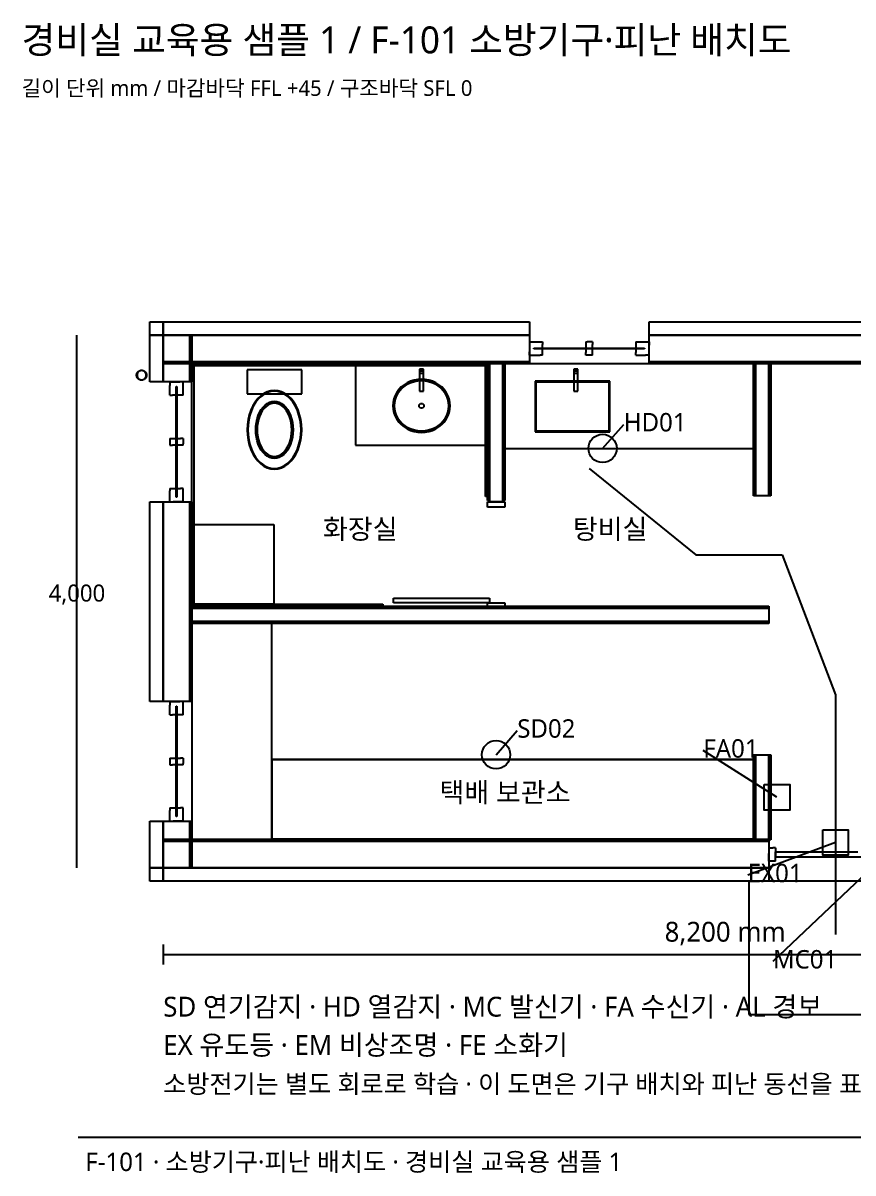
# Model space of a CAD drawing. Header units: millimetres. Extents: x 10 to 9941, y -2504 to 5614.
# Drawn here: x 10 to 5870, y -2504 to 5614 of the extents above; entities that cross this region are included whole.
import ezdxf

# ---------------------------------------------------------------- set-up
doc = ezdxf.new("R2010")
doc.units = ezdxf.units.MM
for name, color, linetype in [('CIRCUIT', 3, 'Continuous'), ('LIGHT', 2, 'Continuous'), ('POWER', 4, 'Continuous'), ('TEXT', 7, 'Continuous')]:
    doc.layers.add(name, color=color, linetype=linetype)
doc.styles.add('KOREAN', font='malgun.ttf')

msp = doc.modelspace()

# ---------------------------------------------------------------- linework, layer by layer
at = {"layer": 'CIRCUIT'}
for p, q in [((906, 3504), (951.6, 3504)), ((906, 3455.6), (906, 3504)), ((951.6, 3504), (1000, 3504)), ((1000, 3504), (2253.3, 3504)), ((1000, 3455.6), (1000, 3504)), ((1000, 3504), (1000, 3458.4)), ((2253.3, 3504), (3585, 3504)), ((3585, 3504), (3585, 3458.4)), ((4431, 3504), (5593.2, 3504)), ((4431, 3455.6), (4431, 3504)), ((5593.2, 3504), (6828, 3504)), ((389, -350), (389, 3410)), ((906, 3410), (906, 3455.6)), ((906, 3410), (951.6, 3410)), ((906, 3240.5), (906, 3410)), ((954.4, 3410), (906, 3410)), ((951.6, 3410), (1000, 3410)), ((1000, 3410), (954.4, 3410)), ((1000, 3458.4), (1000, 3410)), ((1000, 3410), (1000, 3455.6)), ((1000, 3410), (2271.3, 3410)), ((1000, 3314.5), (1000, 3410)), ((1000, 3410), (1092.5, 3410)), ((1000, 3242.8), (1000, 3410)), ((2331.7, 3410), (1000, 3410)), ((1000, 3410), (1000, 3250.5)), ((1092.5, 3410), (1188, 3410)), ((1188, 3410), (1188, 3248.2)), ((1188, 3410), (1194.8, 3410)), ((1188, 3240.3), (1188, 3410)), ((1194.8, 3410), (1202.1, 3410)), ((1202.1, 3410), (1202.1, 3250.7)), ((2271.3, 3410), (3585, 3410)), ((3585, 3410), (2331.7, 3410)), ((3585, 3458.4), (3585, 3410)), ((3585, 3410), (3585, 3317.5)), ((4431, 3410), (4431, 3455.6)), ((4431, 3410), (5609.9, 3410)), ((4431, 3314.5), (4431, 3410)), ((5665.8, 3410), (4431, 3410)), ((5609.9, 3410), (6828, 3410)), ((6828, 3410), (5665.8, 3410)), ((3585, 3363), (3661.9, 3363)), ((3585, 3363), (3585, 3292.5)), ((3661.9, 3363), (3679, 3363)), ((3679, 3363), (3679, 3344.2)), ((3679, 3269), (3679, 3344.2)), ((3984.5, 3363), (3993.9, 3363)), ((3984.5, 3363), (3984.5, 3287.8)), ((4031.5, 3363), (3993.9, 3363)), ((4031.5, 3363), (4031.5, 3344.2)), ((4031.5, 3269), (4031.5, 3344.2)), ((4337, 3363), (4405.4, 3363)), ((4337, 3363), (4337, 3287.8)), ((4405.4, 3363), (4431, 3363)), ((4431, 3363), (4431, 3339.5)), ((4431, 3269), (4431, 3339.5)), ((1000, 3222), (1000, 3314.5)), ((1000, 3250.5), (1000, 3081)), ((1188, 3248.2), (1188, 3081)), ((1202.1, 3250.7), (1202.1, 3081)), ((3585, 3317.5), (3585, 3222)), ((3585, 3269), (3585, 3292.5)), ((3585, 3269), (3661.9, 3269)), ((3617.9, 3318.8), (3800.9, 3318.8)), ((3617.9, 3314.5), (3617.9, 3318.8)), ((3617.9, 3313.2), (3617.9, 3314.5)), ((4215.1, 3313.2), (3617.9, 3313.2)), ((3679, 3269), (3661.9, 3269)), ((3800.9, 3318.8), (4398.1, 3318.8)), ((3984.5, 3269), (3984.5, 3287.8)), ((3993.9, 3269), (3984.5, 3269)), ((4031.5, 3269), (3993.9, 3269)), ((4398.1, 3313.2), (4215.1, 3313.2)), ((4337, 3269), (4337, 3287.8)), ((4337, 3269), (4405.4, 3269)), ((4398.1, 3318.8), (4398.1, 3317.5)), ((4398.1, 3317.5), (4398.1, 3313.2)), ((4431, 3269), (4405.4, 3269)), ((4431, 3222), (4431, 3314.5)), ((906, 3081), (906, 3240.5)), ((1000, 3081), (1000, 3242.8)), ((2313.7, 3222), (1000, 3222)), ((1000, 3222), (2251.6, 3222)), ((1000, 3214.7), (1000, 3222)), ((1000, 3207.9), (1000, 3214.7)), ((2333.4, 3207.9), (1000, 3207.9)), ((1188, 3081), (1188, 3240.3)), ((1202.1, 3193.8), (1210.6, 3193.8)), ((1202.1, 2531.3), (1202.1, 3193.8)), ((1210.6, 3193.8), (1216.2, 3193.8)), ((1216.2, 3207.9), (2464.2, 3207.9)), ((1216.2, 3202.3), (1216.2, 3207.9)), ((1216.2, 3193.8), (1216.2, 3202.3)), ((1216.2, 3193.8), (1216.2, 2173.7)), ((2026.8, 3193.8), (1216.2, 3193.8)), ((3274.8, 3193.8), (2026.8, 3193.8)), ((2251.6, 3222), (3585, 3222)), ((3585, 3222), (2313.7, 3222)), ((3585, 3207.9), (2333.4, 3207.9)), ((3274.8, 3193.8), (2358.3, 3193.8)), ((2358.3, 3193.8), (2358.3, 2634.5)), ((2464.2, 3207.9), (3274.8, 3207.9)), ((2837.7, 3170.3), (2809.5, 3170.3)), ((2809.5, 3170.3), (2809.5, 3142.1)), ((2837.7, 3142.1), (2837.7, 3170.3)), ((3274.8, 3207.9), (3274.8, 3199.4)), ((3274.8, 3199.4), (3274.8, 3193.8)), ((3274.8, 3193.8), (3291.9, 3193.8)), ((3274.8, 2831.1), (3274.8, 3193.8)), ((3274.8, 2634.5), (3274.8, 3193.8)), ((3288.9, 2714.8), (3288.9, 3212.6)), ((3288.9, 3212.6), (3295.7, 3212.6)), ((3291.9, 3193.8), (3303, 3193.8)), ((3295.7, 3212.6), (3303, 3212.6)), ((3303, 3212.6), (3349.4, 3212.6)), ((3303, 2717.4), (3303, 3212.6)), ((3303, 3212.6), (3303, 2742.2)), ((3303, 3193.8), (3303, 2635.3)), ((3349.4, 3212.6), (3397, 3212.6)), ((3397, 3212.6), (3397, 2730.2)), ((3397, 3212.6), (3403.8, 3212.6)), ((3397, 2714.8), (3397, 3212.6)), ((3403.8, 3212.6), (3411.1, 3212.6)), ((3411.1, 3212.6), (3411.1, 2742.2)), ((5168.9, 3207.9), (3411.1, 3207.9)), ((3411.1, 3207.9), (3411.1, 2611)), ((5168.9, 3207.9), (3411.1, 3207.9)), ((3411.1, 3207.9), (3411.1, 2611)), ((3585, 3222), (3585, 3215.2)), ((3585, 3215.2), (3585, 3207.9)), ((3928.1, 3170.3), (3899.9, 3170.3)), ((3899.9, 3170.3), (3899.9, 3142.1)), ((3928.1, 3142.1), (3928.1, 3170.3)), ((5649.1, 3222), (4431, 3222)), ((4431, 3222), (5591.6, 3222)), ((4431, 3214.7), (4431, 3222)), ((4431, 3207.9), (4431, 3214.7)), ((5667.4, 3207.9), (4431, 3207.9)), ((5168.9, 2731.7), (5168.9, 3212.6)), ((5168.9, 3212.6), (5175.7, 3212.6)), ((5168.9, 2611), (5168.9, 3207.9)), ((5168.9, 2611), (5168.9, 3207.9)), ((5175.7, 3212.6), (5183, 3212.6)), ((5183, 2738.8), (5183, 3212.6)), ((5183, 3212.6), (5229.4, 3212.6)), ((5183, 3212.6), (5183, 2758.2)), ((5229.4, 3212.6), (5277, 3212.6)), ((5277, 3212.6), (5277, 2751.1)), ((5277, 3212.6), (5283.9, 3212.6)), ((5277, 2731.7), (5277, 3212.6)), ((5283.9, 3212.6), (5291.1, 3212.6)), ((5291.1, 3212.6), (5291.1, 2758.2)), ((5591.6, 3222), (6828, 3222)), ((6828, 3222), (5649.1, 3222)), ((6828, 3207.9), (5667.4, 3207.9)), ((812, 3128), (812.1, 3130.2)), ((812.2, 3125.6), (812, 3128)), ((812.1, 3130.2), (812.3, 3132.6)), ((812.3, 3123.4), (812.2, 3125.6)), ((812.3, 3132.6), (812.7, 3134.8)), ((812.8, 3121.1), (812.3, 3123.4)), ((812.7, 3134.8), (813.2, 3137.1)), ((813.2, 3118.9), (812.8, 3121.1)), ((813.2, 3137.1), (813.9, 3139.2)), ((814, 3116.6), (813.2, 3118.9)), ((813.9, 3139.2), (814.7, 3141.5)), ((814.7, 3114.5), (814, 3116.6)), ((814.7, 3141.5), (815.7, 3143.5)), ((815.7, 3112.4), (814.7, 3114.5)), ((815, 3130.2), (814.8, 3128)), ((814.8, 3128), (815, 3125.9)), ((815.1, 3132.2), (815, 3130.2)), ((815, 3125.9), (815.1, 3123.8)), ((815.5, 3134.4), (815.1, 3132.2)), ((815.1, 3123.8), (815.5, 3121.7)), ((815.9, 3136.4), (815.5, 3134.4)), ((815.5, 3121.7), (815.9, 3119.6)), ((815.7, 3143.5), (816.7, 3145.6)), ((816.7, 3110.4), (815.7, 3112.4)), ((816.6, 3138.5), (815.9, 3136.4)), ((815.9, 3119.6), (816.6, 3117.7)), ((817.3, 3140.4), (816.6, 3138.5)), ((816.6, 3117.7), (817.3, 3115.6)), ((816.7, 3145.6), (818, 3147.5)), ((818, 3108.4), (816.7, 3110.4)), ((818.3, 3142.4), (817.3, 3140.4)), ((817.3, 3115.6), (818.2, 3113.7)), ((818, 3147.5), (819.3, 3149.5)), ((819.3, 3106.5), (818, 3108.4)), ((818.2, 3113.7), (819.2, 3111.8)), ((819.2, 3144.2), (818.3, 3142.4)), ((820.4, 3146), (819.2, 3144.2)), ((819.2, 3111.8), (820.3, 3110.1)), ((819.3, 3149.5), (820.8, 3151.1)), ((820.9, 3104.8), (819.3, 3106.5)), ((820.3, 3110.1), (821.5, 3108.3)), ((821.5, 3147.7), (820.4, 3146)), ((820.8, 3151.1), (822.3, 3152.9)), ((822.3, 3103.1), (820.9, 3104.8)), ((823, 3149.4), (821.5, 3147.7)), ((821.5, 3108.3), (822.9, 3106.7)), ((822.3, 3152.9), (824, 3154.4)), ((824.1, 3101.5), (822.3, 3103.1)), ((822.9, 3106.7), (824.3, 3105.1)), ((824.3, 3150.9), (823, 3149.4)), ((824, 3154.4), (825.8, 3156)), ((825.8, 3100), (824.1, 3101.5)), ((826, 3152.4), (824.3, 3150.9)), ((824.3, 3105.1), (825.9, 3103.7)), ((825.8, 3156), (827.6, 3157.2)), ((827.8, 3098.7), (825.8, 3100)), ((825.9, 3103.7), (827.5, 3102.3)), ((827.5, 3153.7), (826, 3152.4)), ((829.3, 3154.9), (827.5, 3153.7)), ((827.5, 3102.3), (829.2, 3101.1)), ((827.6, 3157.2), (829.6, 3158.5)), ((829.6, 3097.5), (827.8, 3098.7)), ((829.2, 3101.1), (831, 3099.9)), ((831, 3156.1), (829.3, 3154.9)), ((829.6, 3158.5), (831.6, 3159.5)), ((831.8, 3096.4), (829.6, 3097.5)), ((833, 3157.1), (831, 3156.1)), ((831, 3099.9), (832.9, 3099)), ((831.6, 3159.5), (833.8, 3160.6)), ((833.8, 3095.4), (831.8, 3096.4)), ((832.9, 3099), (834.8, 3098)), ((834.8, 3158), (833, 3157.1)), ((833.8, 3160.6), (835.9, 3161.3)), ((836, 3094.7), (833.8, 3095.4)), ((836.9, 3158.7), (834.8, 3158)), ((834.8, 3098), (836.8, 3097.4)), ((835.9, 3161.3), (838.1, 3162)), ((838.1, 3094), (836, 3094.7)), ((836.8, 3097.4), (838.9, 3096.7)), ((838.9, 3159.3), (836.9, 3158.7)), ((838.1, 3162), (840.3, 3162.5)), ((840.5, 3093.5), (838.1, 3094)), ((841, 3159.8), (838.9, 3159.3)), ((838.9, 3096.7), (840.9, 3096.3)), ((840.3, 3162.5), (842.6, 3162.9)), ((842.6, 3093.1), (840.5, 3093.5)), ((840.9, 3096.3), (843, 3095.8)), ((843, 3160.2), (841, 3159.8)), ((842.6, 3162.9), (844.9, 3163.1)), ((845, 3092.9), (842.6, 3093.1)), ((845.2, 3160.3), (843, 3160.2)), ((843, 3095.8), (845.1, 3095.7)), ((844.9, 3163.1), (847.3, 3163.2)), ((847.3, 3092.7), (845, 3092.9)), ((845.1, 3095.7), (847.3, 3095.6)), ((847.3, 3160.4), (845.2, 3160.3)), ((847.3, 3163.2), (849.5, 3163.1)), ((849.4, 3160.3), (847.3, 3160.4)), ((847.3, 3095.6), (849.3, 3095.7)), ((849.6, 3092.9), (847.3, 3092.7)), ((849.3, 3095.7), (851.5, 3095.8)), ((851.5, 3160.2), (849.4, 3160.3)), ((849.5, 3163.1), (851.9, 3162.9)), ((851.9, 3093.1), (849.6, 3092.9)), ((853.6, 3159.7), (851.5, 3160.2)), ((851.5, 3095.8), (853.5, 3096.2)), ((851.9, 3162.9), (854, 3162.5)), ((854.2, 3093.5), (851.9, 3093.1)), ((853.5, 3096.2), (855.6, 3096.7)), ((855.6, 3159.3), (853.6, 3159.7)), ((854, 3162.5), (856.4, 3162)), ((856.4, 3094), (854.2, 3093.5)), ((857.7, 3158.6), (855.6, 3159.3)), ((855.6, 3096.7), (857.6, 3097.3)), ((856.4, 3162), (858.5, 3161.3)), ((858.6, 3094.7), (856.4, 3094)), ((857.6, 3097.3), (859.7, 3098)), ((859.7, 3158), (857.7, 3158.6)), ((858.5, 3161.3), (860.7, 3160.6)), ((860.7, 3095.4), (858.6, 3094.7)), ((861.6, 3157), (859.7, 3158)), ((859.7, 3098), (861.5, 3098.9)), ((860.7, 3160.6), (862.7, 3159.6)), ((862.9, 3096.5), (860.7, 3095.4)), ((861.5, 3098.9), (863.5, 3099.9)), ((863.5, 3156.1), (861.6, 3157)), ((862.7, 3159.6), (864.9, 3158.5)), ((864.9, 3097.5), (862.9, 3096.5)), ((865.3, 3154.9), (863.5, 3156.1)), ((863.5, 3099.9), (865.2, 3101.1)), ((864.9, 3158.5), (866.7, 3157.3)), ((866.9, 3098.8), (864.9, 3097.5)), ((865.2, 3101.1), (867, 3102.3)), ((867, 3153.7), (865.3, 3154.9)), ((866.7, 3157.3), (868.7, 3156)), ((868.7, 3100), (866.9, 3098.8)), ((868.6, 3152.3), (867, 3153.7)), ((867, 3102.3), (868.5, 3103.6)), ((868.5, 3103.6), (870.2, 3105.1)), ((870.2, 3150.9), (868.6, 3152.3)), ((868.7, 3156), (870.4, 3154.5)), ((870.5, 3101.6), (868.7, 3100)), ((871.6, 3149.3), (870.2, 3150.9)), ((870.2, 3105.1), (871.5, 3106.6)), ((870.4, 3154.5), (872.2, 3152.9)), ((872.2, 3103.1), (870.5, 3101.6)), ((871.5, 3106.6), (873, 3108.3)), ((873, 3147.7), (871.6, 3149.3)), ((872.2, 3152.9), (873.6, 3151.2)), ((873.7, 3104.9), (872.2, 3103.1)), ((874.2, 3145.9), (873, 3147.7)), ((873, 3108.3), (874.1, 3110)), ((873.6, 3151.2), (875.2, 3149.5)), ((875.2, 3106.5), (873.7, 3104.9)), ((874.1, 3110), (875.3, 3111.8)), ((875.3, 3144.2), (874.2, 3145.9)), ((875.2, 3149.5), (876.5, 3147.6)), ((876.5, 3108.5), (875.2, 3106.5)), ((876.3, 3142.3), (875.3, 3144.2)), ((875.3, 3111.8), (876.2, 3113.6)), ((876.2, 3113.6), (877.2, 3115.6)), ((877.2, 3140.4), (876.3, 3142.3)), ((876.5, 3147.6), (877.8, 3145.6)), ((877.8, 3110.4), (876.5, 3108.5)), ((877.9, 3138.3), (877.2, 3140.4)), ((877.2, 3115.6), (877.9, 3117.5)), ((877.8, 3145.6), (878.8, 3143.6)), ((878.8, 3112.5), (877.8, 3110.4)), ((878.6, 3136.4), (877.9, 3138.3)), ((877.9, 3117.5), (878.6, 3119.6)), ((879, 3134.3), (878.6, 3136.4)), ((878.6, 3119.6), (879, 3121.6)), ((878.8, 3143.6), (879.8, 3141.5)), ((879.8, 3114.5), (878.8, 3112.5)), ((879.4, 3132.2), (879, 3134.3)), ((879, 3121.6), (879.4, 3123.8)), ((879.5, 3130.1), (879.4, 3132.2)), ((879.4, 3123.8), (879.5, 3125.8)), ((879.7, 3128), (879.5, 3130.1)), ((879.5, 3125.8), (879.7, 3128)), ((879.8, 3141.5), (880.5, 3139.4)), ((880.6, 3116.8), (879.8, 3114.5)), ((880.5, 3139.4), (881.3, 3137.1)), ((881.3, 3118.9), (880.6, 3116.8)), ((881.3, 3137.1), (881.7, 3134.9)), ((881.8, 3121.2), (881.3, 3118.9)), ((881.7, 3134.9), (882.2, 3132.6)), ((882.2, 3123.4), (881.8, 3121.2)), ((882.2, 3132.6), (882.3, 3130.4)), ((882.4, 3125.8), (882.2, 3123.4)), ((882.3, 3130.4), (882.5, 3128)), ((882.5, 3128), (882.4, 3125.8)), ((1977.6, 3165.6), (1592.2, 3165.6)), ((1592.2, 3165.6), (1592.2, 2996.4)), ((1977.6, 2996.4), (1977.6, 3165.6)), ((2746.3, 3085.5), (2722.5, 3074.6)), ((2771.3, 3093.4), (2746.3, 3085.5)), ((2797.2, 3098.2), (2771.3, 3093.4)), ((2773.7, 3084.3), (2798.4, 3088.9)), ((2773.7, 3084.3), (2798.4, 3088.9)), ((2798.4, 3088.9), (2773.7, 3084.3)), ((2823.6, 3099.8), (2797.2, 3098.2)), ((2798.4, 3088.9), (2823.6, 3090.4)), ((2798.4, 3088.9), (2823.6, 3090.4)), ((2823.6, 3090.4), (2798.4, 3088.9)), ((2837.7, 3156.2), (2809.5, 3156.2)), ((2809.5, 3156.2), (2809.5, 3015.2)), ((2809.5, 3142.1), (2837.7, 3142.1)), ((2850, 3098.2), (2823.6, 3099.8)), ((2823.6, 3090.4), (2848.8, 3088.9)), ((2823.6, 3090.4), (2848.8, 3088.9)), ((2848.8, 3088.9), (2823.6, 3090.4)), ((2837.7, 3015.2), (2837.7, 3156.2)), ((2848.8, 3088.9), (2873.5, 3084.3)), ((2848.8, 3088.9), (2873.5, 3084.3)), ((2873.5, 3084.3), (2848.8, 3088.9)), ((2875.9, 3093.4), (2850, 3098.2)), ((2900.9, 3085.5), (2875.9, 3093.4)), ((2924.6, 3074.6), (2900.9, 3085.5)), ((4153.7, 3085.7), (3627.3, 3085.7)), ((3627.3, 3085.7), (3627.3, 2728.5)), ((3928.1, 3156.2), (3899.9, 3156.2)), ((3899.9, 3156.2), (3899.9, 3015.2)), ((3899.9, 3142.1), (3928.1, 3142.1)), ((3928.1, 3015.2), (3928.1, 3156.2)), ((4153.7, 2728.5), (4153.7, 3085.7)), ((954.4, 3081), (906, 3081)), ((1000, 3081), (954.4, 3081)), ((1095.5, 3081), (1000, 3081)), ((1047, 3081), (1047, 3055.4)), ((1047, 3081), (1117.5, 3081)), ((1047, 2987), (1047, 3055.4)), ((1091.2, 3048.1), (1092.5, 3048.1)), ((1091.2, 2450.9), (1091.2, 3048.1)), ((1092.5, 3048.1), (1096.8, 3048.1)), ((1188, 3081), (1095.5, 3081)), ((1096.8, 3048.1), (1096.8, 2865.1)), ((1141, 3081), (1117.5, 3081)), ((1141, 3055.4), (1141, 3081)), ((1141, 2987), (1141, 3055.4)), ((1195.3, 3081), (1188, 3081)), ((1202.1, 3081), (1195.3, 3081)), ((1735, 3010.5), (1711.2, 2998.8)), ((1736.2, 3005.9), (1713, 2994.4)), ((1759.7, 3017.5), (1735, 3010.5)), ((1760.4, 3012.9), (1736.2, 3005.9)), ((1784.9, 3019.9), (1759.7, 3017.5)), ((1784.9, 3015.2), (1760.4, 3012.9)), ((1810.1, 3017.5), (1784.9, 3019.9)), ((1809.4, 3012.9), (1784.9, 3015.2)), ((1833.6, 3005.9), (1809.4, 3012.9)), ((1834.8, 3010.5), (1810.1, 3017.5)), ((1856.8, 2994.4), (1833.6, 3005.9)), ((1858.6, 2998.8), (1834.8, 3010.5)), ((2648.6, 3005.8), (2636.9, 2983.7)), ((2663.3, 3026.2), (2648.6, 3005.8)), ((2656.7, 3001.1), (2670.7, 3020.5)), ((2656.7, 3001.1), (2670.7, 3020.5)), ((2670.7, 3020.5), (2656.7, 3001.1)), ((2680.7, 3044.7), (2663.3, 3026.2)), ((2670.7, 3020.5), (2687.3, 3038.1)), ((2670.7, 3020.5), (2687.3, 3038.1)), ((2687.3, 3038.1), (2670.7, 3020.5)), ((2700.6, 3061), (2680.7, 3044.7)), ((2687.3, 3038.1), (2706.3, 3053.5)), ((2687.3, 3038.1), (2706.3, 3053.5)), ((2706.3, 3053.5), (2687.3, 3038.1)), ((2722.5, 3074.6), (2700.6, 3061)), ((2706.3, 3053.5), (2727.3, 3066.5)), ((2706.3, 3053.5), (2727.3, 3066.5)), ((2727.3, 3066.5), (2706.3, 3053.5)), ((2727.3, 3066.5), (2749.9, 3076.8)), ((2727.3, 3066.5), (2749.9, 3076.8)), ((2749.9, 3076.8), (2727.3, 3066.5)), ((2749.9, 3076.8), (2773.7, 3084.3)), ((2749.9, 3076.8), (2773.7, 3084.3)), ((2773.7, 3084.3), (2749.9, 3076.8)), ((2809.5, 3015.2), (2837.7, 3015.2)), ((2873.5, 3084.3), (2897.3, 3076.8)), ((2873.5, 3084.3), (2897.3, 3076.8)), ((2897.3, 3076.8), (2873.5, 3084.3)), ((2897.3, 3076.8), (2920, 3066.5)), ((2897.3, 3076.8), (2920, 3066.5)), ((2920, 3066.5), (2897.3, 3076.8)), ((2920, 3066.5), (2940.9, 3053.5)), ((2920, 3066.5), (2940.9, 3053.5)), ((2940.9, 3053.5), (2920, 3066.5)), ((2946.6, 3061), (2924.6, 3074.6)), ((2940.9, 3053.5), (2959.9, 3038.1)), ((2940.9, 3053.5), (2959.9, 3038.1)), ((2959.9, 3038.1), (2940.9, 3053.5)), ((2966.5, 3044.7), (2946.6, 3061)), ((2959.9, 3038.1), (2976.5, 3020.5)), ((2959.9, 3038.1), (2976.5, 3020.5)), ((2976.5, 3020.5), (2959.9, 3038.1)), ((2983.9, 3026.2), (2966.5, 3044.7)), ((2976.5, 3020.5), (2990.5, 3001.1)), ((2976.5, 3020.5), (2990.5, 3001.1)), ((2990.5, 3001.1), (2976.5, 3020.5)), ((2998.6, 3005.8), (2983.9, 3026.2)), ((3010.3, 2983.7), (2998.6, 3005.8)), ((3632, 3081), (4149, 3081)), ((3632, 2733.2), (3632, 3081)), ((3632, 3081), (4149, 3081)), ((3632, 2733.2), (3632, 3081)), ((3632, 3081), (4149, 3081)), ((3632, 2733.2), (3632, 3081)), ((4149, 3081), (3632, 3081)), ((3632, 3081), (3632, 2733.2)), ((3899.9, 3015.2), (3928.1, 3015.2)), ((4149, 3081), (4149, 2733.2)), ((4149, 3081), (4149, 2733.2)), ((4149, 3081), (4149, 2733.2)), ((4149, 2733.2), (4149, 3081)), ((1047, 2987), (1065.8, 2987)), ((1141, 2987), (1065.8, 2987)), ((1592.2, 2996.4), (1977.6, 2996.4)), ((1648.6, 2938.7), (1632, 2911.4)), ((1652, 2935.4), (1635.7, 2908.5)), ((1667.6, 2962.6), (1648.6, 2938.7)), ((1670.5, 2958.9), (1652, 2935.4)), ((1688.6, 2982.7), (1667.6, 2962.6)), ((1690.9, 2978.7), (1670.5, 2958.9)), ((1711.2, 2998.8), (1688.6, 2982.7)), ((1713, 2994.4), (1690.9, 2978.7)), ((1719.1, 2917.6), (1734.5, 2929.3)), ((1719.1, 2917.6), (1734.5, 2929.3)), ((1734.5, 2929.3), (1750.8, 2937.8)), ((1734.5, 2929.3), (1750.8, 2937.8)), ((1753.3, 2924.2), (1738.1, 2916.3)), ((1750.8, 2937.8), (1767.7, 2943)), ((1750.8, 2937.8), (1767.7, 2943)), ((1768.9, 2929), (1753.3, 2924.2)), ((1767.7, 2943), (1784.9, 2944.7)), ((1767.7, 2943), (1784.9, 2944.7)), ((1784.9, 2930.6), (1768.9, 2929)), ((1784.9, 2944.7), (1802.1, 2943)), ((1784.9, 2944.7), (1802.1, 2943)), ((1800.9, 2929), (1784.9, 2930.6)), ((1816.5, 2924.2), (1800.9, 2929)), ((1802.1, 2943), (1819, 2937.8)), ((1802.1, 2943), (1819, 2937.8)), ((1831.7, 2916.3), (1816.5, 2924.2)), ((1819, 2937.8), (1835.3, 2929.3)), ((1819, 2937.8), (1835.3, 2929.3)), ((1835.3, 2929.3), (1850.7, 2917.6)), ((1835.3, 2929.3), (1850.7, 2917.6)), ((1878.9, 2978.7), (1856.8, 2994.4)), ((1881.3, 2982.7), (1858.6, 2998.8)), ((1899.3, 2958.9), (1878.9, 2978.7)), ((1902.2, 2962.6), (1881.3, 2982.7)), ((1917.8, 2935.4), (1899.3, 2958.9)), ((1921.2, 2938.7), (1902.2, 2962.6)), ((1934.1, 2908.5), (1917.8, 2935.4)), ((1937.8, 2911.4), (1921.2, 2938.7)), ((2623.2, 2936.3), (2621.5, 2911.8)), ((2628.4, 2960.5), (2623.2, 2936.3)), ((2636.9, 2983.7), (2628.4, 2960.5)), ((2630.9, 2911.8), (2632.5, 2935.1)), ((2630.9, 2911.8), (2632.5, 2935.1)), ((2632.5, 2935.1), (2630.9, 2911.8)), ((2632.5, 2935.1), (2637.5, 2958)), ((2632.5, 2935.1), (2637.5, 2958)), ((2637.5, 2958), (2632.5, 2935.1)), ((2637.5, 2958), (2645.6, 2980.1)), ((2637.5, 2958), (2645.6, 2980.1)), ((2645.6, 2980.1), (2637.5, 2958)), ((2645.6, 2980.1), (2656.7, 3001.1)), ((2645.6, 2980.1), (2656.7, 3001.1)), ((2656.7, 3001.1), (2645.6, 2980.1)), ((2810.2, 2922.1), (2811.6, 2923.8)), ((2811.6, 2923.8), (2813.3, 2925.2)), ((2813.3, 2925.2), (2815.1, 2926.5)), ((2815.1, 2926.5), (2817.1, 2927.4)), ((2817.1, 2927.4), (2819.2, 2928.1)), ((2819.2, 2928.1), (2821.4, 2928.6)), ((2821.4, 2928.6), (2823.6, 2928.7)), ((2823.6, 2928.7), (2825.8, 2928.6)), ((2825.8, 2928.6), (2828, 2928.1)), ((2828, 2928.1), (2830.1, 2927.4)), ((2830.1, 2927.4), (2832.1, 2926.5)), ((2832.1, 2926.5), (2833.9, 2925.2)), ((2833.9, 2925.2), (2835.6, 2923.8)), ((2835.6, 2923.8), (2837, 2922.1)), ((2990.5, 3001.1), (3001.6, 2980.1)), ((2990.5, 3001.1), (3001.6, 2980.1)), ((3001.6, 2980.1), (2990.5, 3001.1)), ((3001.6, 2980.1), (3009.7, 2958)), ((3001.6, 2980.1), (3009.7, 2958)), ((3009.7, 2958), (3001.6, 2980.1)), ((3009.7, 2958), (3014.7, 2935.1)), ((3009.7, 2958), (3014.7, 2935.1)), ((3014.7, 2935.1), (3009.7, 2958)), ((3018.8, 2960.5), (3010.3, 2983.7)), ((3014.7, 2935.1), (3016.3, 2911.8)), ((3014.7, 2935.1), (3016.3, 2911.8)), ((3016.3, 2911.8), (3014.7, 2935.1)), ((3024, 2936.3), (3018.8, 2960.5)), ((3025.7, 2911.8), (3024, 2936.3)), ((1096.8, 2865.1), (1096.8, 2267.9)), ((1606.9, 2848.7), (1598.8, 2814.4)), ((1611.2, 2846.9), (1603.3, 2813.2)), ((1618, 2881.2), (1606.9, 2848.7)), ((1622.1, 2878.9), (1611.2, 2846.9)), ((1632, 2911.4), (1618, 2881.2)), ((1635.7, 2908.5), (1622.1, 2878.9)), ((1663.3, 2819.9), (1670.9, 2843.7)), ((1663.3, 2819.9), (1670.9, 2843.7)), ((1670.9, 2843.7), (1680.5, 2865.6)), ((1670.9, 2843.7), (1680.5, 2865.6)), ((1688, 2857), (1679.1, 2836.6)), ((1680.5, 2865.6), (1691.8, 2885.5)), ((1680.5, 2865.6), (1691.8, 2885.5)), ((1698.5, 2875.5), (1688, 2857)), ((1691.8, 2885.5), (1704.8, 2902.9)), ((1691.8, 2885.5), (1704.8, 2902.9)), ((1710.5, 2891.8), (1698.5, 2875.5)), ((1704.8, 2902.9), (1719.1, 2917.6)), ((1704.8, 2902.9), (1719.1, 2917.6)), ((1723.8, 2905.4), (1710.5, 2891.8)), ((1738.1, 2916.3), (1723.8, 2905.4)), ((1846, 2905.4), (1831.7, 2916.3)), ((1859.3, 2891.8), (1846, 2905.4)), ((1850.7, 2917.6), (1865, 2902.9)), ((1850.7, 2917.6), (1865, 2902.9)), ((1871.3, 2875.5), (1859.3, 2891.8)), ((1865, 2902.9), (1878, 2885.5)), ((1865, 2902.9), (1878, 2885.5)), ((1881.8, 2857), (1871.3, 2875.5)), ((1878, 2885.5), (1889.3, 2865.6)), ((1878, 2885.5), (1889.3, 2865.6)), ((1890.7, 2836.6), (1881.8, 2857)), ((1889.3, 2865.6), (1898.9, 2843.7)), ((1889.3, 2865.6), (1898.9, 2843.7)), ((1898.9, 2843.7), (1906.5, 2819.9)), ((1898.9, 2843.7), (1906.5, 2819.9)), ((1947.7, 2878.9), (1934.1, 2908.5)), ((1951.8, 2881.2), (1937.8, 2911.4)), ((1958.6, 2846.9), (1947.7, 2878.9)), ((1962.9, 2848.7), (1951.8, 2881.2)), ((1966.5, 2813.2), (1958.6, 2846.9)), ((1971, 2814.4), (1962.9, 2848.7)), ((2621.5, 2911.8), (2623.2, 2887.3)), ((2623.2, 2887.3), (2628.4, 2863.1)), ((2628.4, 2863.1), (2636.9, 2839.9)), ((2632.5, 2888.5), (2630.9, 2911.8)), ((2632.5, 2888.5), (2630.9, 2911.8)), ((2630.9, 2911.8), (2632.5, 2888.5)), ((2637.5, 2865.6), (2632.5, 2888.5)), ((2637.5, 2865.6), (2632.5, 2888.5)), ((2632.5, 2888.5), (2637.5, 2865.6)), ((2645.6, 2843.5), (2637.5, 2865.6)), ((2645.6, 2843.5), (2637.5, 2865.6)), ((2637.5, 2865.6), (2645.6, 2843.5)), ((2656.7, 2822.5), (2645.6, 2843.5)), ((2656.7, 2822.5), (2645.6, 2843.5)), ((2645.6, 2843.5), (2656.7, 2822.5)), ((2806.7, 2911.8), (2806.8, 2914)), ((2806.8, 2909.6), (2806.7, 2911.8)), ((2806.8, 2914), (2807.3, 2916.2)), ((2807.3, 2907.4), (2806.8, 2909.6)), ((2807.3, 2916.2), (2808, 2918.3)), ((2808, 2905.3), (2807.3, 2907.4)), ((2808, 2918.3), (2808.9, 2920.3)), ((2808.9, 2903.3), (2808, 2905.3)), ((2808.9, 2920.3), (2810.2, 2922.1)), ((2810.2, 2901.5), (2808.9, 2903.3)), ((2811.6, 2899.8), (2810.2, 2901.5)), ((2813.3, 2898.4), (2811.6, 2899.8)), ((2815.1, 2897.1), (2813.3, 2898.4)), ((2817.1, 2896.2), (2815.1, 2897.1)), ((2819.2, 2895.5), (2817.1, 2896.2)), ((2821.4, 2895), (2819.2, 2895.5)), ((2823.6, 2894.9), (2821.4, 2895)), ((2825.8, 2895), (2823.6, 2894.9)), ((2828, 2895.5), (2825.8, 2895)), ((2830.1, 2896.2), (2828, 2895.5)), ((2832.1, 2897.1), (2830.1, 2896.2)), ((2833.9, 2898.4), (2832.1, 2897.1)), ((2835.6, 2899.8), (2833.9, 2898.4)), ((2837, 2901.5), (2835.6, 2899.8)), ((2837, 2922.1), (2838.3, 2920.3)), ((2838.3, 2903.3), (2837, 2901.5)), ((2838.3, 2920.3), (2839.2, 2918.3)), ((2839.2, 2905.3), (2838.3, 2903.3)), ((2839.2, 2918.3), (2839.9, 2916.2)), ((2839.9, 2907.4), (2839.2, 2905.3)), ((2839.9, 2916.2), (2840.4, 2914)), ((2840.4, 2909.6), (2839.9, 2907.4)), ((2840.4, 2914), (2840.5, 2911.8)), ((2840.5, 2911.8), (2840.4, 2909.6)), ((3001.6, 2843.5), (2990.5, 2822.5)), ((3001.6, 2843.5), (2990.5, 2822.5)), ((2990.5, 2822.5), (3001.6, 2843.5)), ((3009.7, 2865.6), (3001.6, 2843.5)), ((3009.7, 2865.6), (3001.6, 2843.5)), ((3001.6, 2843.5), (3009.7, 2865.6)), ((3014.7, 2888.5), (3009.7, 2865.6)), ((3014.7, 2888.5), (3009.7, 2865.6)), ((3009.7, 2865.6), (3014.7, 2888.5)), ((3010.3, 2839.9), (3018.8, 2863.1)), ((3016.3, 2911.8), (3014.7, 2888.5)), ((3016.3, 2911.8), (3014.7, 2888.5)), ((3014.7, 2888.5), (3016.3, 2911.8)), ((3018.8, 2863.1), (3024, 2887.3)), ((3024, 2887.3), (3025.7, 2911.8)), ((1593.8, 2778.8), (1592.2, 2742.6)), ((1598.8, 2814.4), (1593.8, 2778.8)), ((1598.5, 2778.2), (1596.9, 2742.6)), ((1603.3, 2813.2), (1598.5, 2778.2)), ((1653.3, 2742.6), (1654.4, 2769)), ((1653.3, 2742.6), (1654.4, 2769)), ((1654.4, 2769), (1657.8, 2794.9)), ((1654.4, 2769), (1657.8, 2794.9)), ((1657.8, 2794.9), (1663.3, 2819.9)), ((1657.8, 2794.9), (1663.3, 2819.9)), ((1663.7, 2767.1), (1662.7, 2742.6)), ((1666.9, 2791.3), (1663.7, 2767.1)), ((1672, 2814.5), (1666.9, 2791.3)), ((1679.1, 2836.6), (1672, 2814.5)), ((1897.8, 2814.5), (1890.7, 2836.6)), ((1902.9, 2791.3), (1897.8, 2814.5)), ((1906.1, 2767.1), (1902.9, 2791.3)), ((1907.1, 2742.6), (1906.1, 2767.1)), ((1906.5, 2819.9), (1912, 2794.9)), ((1906.5, 2819.9), (1912, 2794.9)), ((1912, 2794.9), (1915.4, 2769)), ((1912, 2794.9), (1915.4, 2769)), ((1915.4, 2769), (1916.5, 2742.6)), ((1915.4, 2769), (1916.5, 2742.6)), ((1971.3, 2778.2), (1966.5, 2813.2)), ((1976, 2778.8), (1971, 2814.4)), ((1972.9, 2742.6), (1971.3, 2778.2)), ((1977.6, 2742.6), (1976, 2778.8)), ((2636.9, 2839.9), (2648.6, 2817.8)), ((2648.6, 2817.8), (2663.3, 2797.4)), ((2670.7, 2803.1), (2656.7, 2822.5)), ((2670.7, 2803.1), (2656.7, 2822.5)), ((2656.7, 2822.5), (2670.7, 2803.1)), ((2663.3, 2797.4), (2680.7, 2778.9)), ((2687.3, 2785.5), (2670.7, 2803.1)), ((2687.3, 2785.5), (2670.7, 2803.1)), ((2670.7, 2803.1), (2687.3, 2785.5)), ((2680.7, 2778.9), (2700.6, 2762.6)), ((2706.3, 2770.1), (2687.3, 2785.5)), ((2706.3, 2770.1), (2687.3, 2785.5)), ((2687.3, 2785.5), (2706.3, 2770.1)), ((2700.6, 2762.6), (2722.5, 2749)), ((2727.3, 2757.1), (2706.3, 2770.1)), ((2727.3, 2757.1), (2706.3, 2770.1)), ((2706.3, 2770.1), (2727.3, 2757.1)), ((2940.9, 2770.1), (2920, 2757.1)), ((2940.9, 2770.1), (2920, 2757.1)), ((2920, 2757.1), (2940.9, 2770.1)), ((2924.6, 2749), (2946.6, 2762.6)), ((2959.9, 2785.5), (2940.9, 2770.1)), ((2959.9, 2785.5), (2940.9, 2770.1)), ((2940.9, 2770.1), (2959.9, 2785.5)), ((2946.6, 2762.6), (2966.5, 2778.9)), ((2976.5, 2803.1), (2959.9, 2785.5)), ((2976.5, 2803.1), (2959.9, 2785.5)), ((2959.9, 2785.5), (2976.5, 2803.1)), ((2966.5, 2778.9), (2983.9, 2797.4)), ((2990.5, 2822.5), (2976.5, 2803.1)), ((2990.5, 2822.5), (2976.5, 2803.1)), ((2976.5, 2803.1), (2990.5, 2822.5)), ((2983.9, 2797.4), (2998.6, 2817.8)), ((2998.6, 2817.8), (3010.3, 2839.9)), ((3274.8, 2272.6), (3274.8, 2831.1)), ((4102, 2611), (4252, 2781)), ((1047, 2681.5), (1047, 2643.9)), ((1047, 2681.5), (1122.2, 2681.5)), ((1141, 2681.5), (1122.2, 2681.5)), ((1141, 2681.5), (1141, 2643.9)), ((1592.2, 2742.6), (1593.8, 2706.4)), ((1593.8, 2706.4), (1598.8, 2670.8)), ((1596.9, 2742.6), (1598.5, 2707)), ((1598.5, 2707), (1603.3, 2672)), ((1654.4, 2716.2), (1653.3, 2742.6)), ((1654.4, 2716.2), (1653.3, 2742.6)), ((1657.8, 2690.3), (1654.4, 2716.2)), ((1657.8, 2690.3), (1654.4, 2716.2)), ((1663.3, 2665.3), (1657.8, 2690.3)), ((1663.3, 2665.3), (1657.8, 2690.3)), ((1662.7, 2742.6), (1663.7, 2718.1)), ((1663.7, 2718.1), (1666.9, 2693.9)), ((1666.9, 2693.9), (1672, 2670.7)), ((1897.8, 2670.7), (1902.9, 2693.9)), ((1902.9, 2693.9), (1906.1, 2718.1)), ((1906.1, 2718.1), (1907.1, 2742.6)), ((1912, 2690.3), (1906.5, 2665.3)), ((1912, 2690.3), (1906.5, 2665.3)), ((1915.4, 2716.2), (1912, 2690.3)), ((1915.4, 2716.2), (1912, 2690.3)), ((1916.5, 2742.6), (1915.4, 2716.2)), ((1916.5, 2742.6), (1915.4, 2716.2)), ((1966.5, 2672), (1971.3, 2707)), ((1971, 2670.8), (1976, 2706.4)), ((1971.3, 2707), (1972.9, 2742.6)), ((1976, 2706.4), (1977.6, 2742.6)), ((2722.5, 2749), (2746.3, 2738.1)), ((2749.9, 2746.8), (2727.3, 2757.1)), ((2749.9, 2746.8), (2727.3, 2757.1)), ((2727.3, 2757.1), (2749.9, 2746.8)), ((2746.3, 2738.1), (2771.3, 2730.2)), ((2773.7, 2739.3), (2749.9, 2746.8)), ((2773.7, 2739.3), (2749.9, 2746.8)), ((2749.9, 2746.8), (2773.7, 2739.3)), ((2771.3, 2730.2), (2797.2, 2725.4)), ((2798.4, 2734.7), (2773.7, 2739.3)), ((2798.4, 2734.7), (2773.7, 2739.3)), ((2773.7, 2739.3), (2798.4, 2734.7)), ((2797.2, 2725.4), (2823.6, 2723.8)), ((2823.6, 2733.2), (2798.4, 2734.7)), ((2823.6, 2733.2), (2798.4, 2734.7)), ((2798.4, 2734.7), (2823.6, 2733.2)), ((2848.8, 2734.7), (2823.6, 2733.2)), ((2848.8, 2734.7), (2823.6, 2733.2)), ((2823.6, 2733.2), (2848.8, 2734.7)), ((2823.6, 2723.8), (2850, 2725.4)), ((2873.5, 2739.3), (2848.8, 2734.7)), ((2873.5, 2739.3), (2848.8, 2734.7)), ((2848.8, 2734.7), (2873.5, 2739.3)), ((2850, 2725.4), (2875.9, 2730.2)), ((2897.3, 2746.8), (2873.5, 2739.3)), ((2897.3, 2746.8), (2873.5, 2739.3)), ((2873.5, 2739.3), (2897.3, 2746.8)), ((2875.9, 2730.2), (2900.9, 2738.1)), ((2920, 2757.1), (2897.3, 2746.8)), ((2920, 2757.1), (2897.3, 2746.8)), ((2897.3, 2746.8), (2920, 2757.1)), ((2900.9, 2738.1), (2924.6, 2749)), ((3288.9, 2244.4), (3288.9, 2714.8)), ((3303, 2742.2), (3303, 2244.4)), ((3303, 2235), (3303, 2717.4)), ((3397, 2730.2), (3397, 2235)), ((3397, 2244.4), (3397, 2714.8)), ((3411.1, 2742.2), (3411.1, 2244.4)), ((3627.3, 2728.5), (4153.7, 2728.5)), ((4149, 2733.2), (3632, 2733.2)), ((4149, 2733.2), (3632, 2733.2)), ((4149, 2733.2), (3632, 2733.2)), ((3632, 2733.2), (4149, 2733.2)), ((5168.9, 2277.3), (5168.9, 2731.7)), ((5183, 2758.2), (5183, 2277.3)), ((5183, 2277.3), (5183, 2738.8)), ((5277, 2751.1), (5277, 2277.3)), ((5277, 2277.3), (5277, 2731.7)), ((5291.1, 2758.2), (5291.1, 2277.3)), ((1047, 2643.9), (1047, 2634.5)), ((1047, 2634.5), (1065.8, 2634.5)), ((1141, 2634.5), (1065.8, 2634.5)), ((1141, 2634.5), (1141, 2643.9)), ((1598.8, 2670.8), (1606.9, 2636.5)), ((1603.3, 2672), (1611.2, 2638.3)), ((1606.9, 2636.5), (1618, 2603.9)), ((1611.2, 2638.3), (1622.1, 2606.3)), ((1618, 2603.9), (1632, 2573.8)), ((1622.1, 2606.3), (1635.7, 2576.7)), ((1670.9, 2641.6), (1663.3, 2665.3)), ((1670.9, 2641.6), (1663.3, 2665.3)), ((1680.5, 2619.6), (1670.9, 2641.6)), ((1680.5, 2619.6), (1670.9, 2641.6)), ((1672, 2670.7), (1679.1, 2648.6)), ((1679.1, 2648.6), (1688, 2628.2)), ((1691.8, 2599.7), (1680.5, 2619.6)), ((1691.8, 2599.7), (1680.5, 2619.6)), ((1688, 2628.2), (1698.5, 2609.7)), ((1704.8, 2582.3), (1691.8, 2599.7)), ((1704.8, 2582.3), (1691.8, 2599.7)), ((1698.5, 2609.7), (1710.5, 2593.4)), ((1859.3, 2593.4), (1871.3, 2609.7)), ((1878, 2599.7), (1865, 2582.3)), ((1878, 2599.7), (1865, 2582.3)), ((1871.3, 2609.7), (1881.8, 2628.2)), ((1889.3, 2619.6), (1878, 2599.7)), ((1889.3, 2619.6), (1878, 2599.7)), ((1881.8, 2628.2), (1890.7, 2648.6)), ((1898.9, 2641.6), (1889.3, 2619.6)), ((1898.9, 2641.6), (1889.3, 2619.6)), ((1890.7, 2648.6), (1897.8, 2670.7)), ((1906.5, 2665.3), (1898.9, 2641.6)), ((1906.5, 2665.3), (1898.9, 2641.6)), ((1934.1, 2576.7), (1947.7, 2606.3)), ((1937.8, 2573.8), (1951.8, 2603.9)), ((1947.7, 2606.3), (1958.6, 2638.3)), ((1951.8, 2603.9), (1962.9, 2636.5)), ((1958.6, 2638.3), (1966.5, 2672)), ((1962.9, 2636.5), (1971, 2670.8)), ((2358.3, 2634.5), (3274.8, 2634.5)), ((3303, 2635.3), (3303, 2272.6)), ((3411.1, 2611), (5168.9, 2611)), ((3411.1, 2611), (5168.9, 2611)), ((1202.1, 1511.2), (1202.1, 2531.3)), ((1632, 2573.8), (1648.6, 2546.5)), ((1635.7, 2576.7), (1652, 2549.8)), ((1648.6, 2546.5), (1667.6, 2522.6)), ((1652, 2549.8), (1670.5, 2526.3)), ((1667.6, 2522.6), (1688.5, 2502.5)), ((1670.5, 2526.3), (1690.9, 2506.5)), ((1719.1, 2567.6), (1704.8, 2582.3)), ((1719.1, 2567.6), (1704.8, 2582.3)), ((1710.5, 2593.4), (1723.8, 2579.8)), ((1734.5, 2555.9), (1719.1, 2567.6)), ((1734.5, 2555.9), (1719.1, 2567.6)), ((1723.8, 2579.8), (1738.1, 2568.9)), ((1750.8, 2547.4), (1734.5, 2555.9)), ((1750.8, 2547.4), (1734.5, 2555.9)), ((1738.1, 2568.9), (1753.3, 2561)), ((1767.7, 2542.2), (1750.8, 2547.4)), ((1767.7, 2542.2), (1750.8, 2547.4)), ((1753.3, 2561), (1768.9, 2556.2)), ((1784.9, 2540.5), (1767.7, 2542.2)), ((1784.9, 2540.5), (1767.7, 2542.2)), ((1768.9, 2556.2), (1784.9, 2554.6)), ((1784.9, 2554.6), (1800.9, 2556.2)), ((1802.1, 2542.2), (1784.9, 2540.5)), ((1802.1, 2542.2), (1784.9, 2540.5)), ((1800.9, 2556.2), (1816.5, 2561)), ((1819, 2547.4), (1802.1, 2542.2)), ((1819, 2547.4), (1802.1, 2542.2)), ((1816.5, 2561), (1831.7, 2568.9)), ((1835.3, 2555.9), (1819, 2547.4)), ((1835.3, 2555.9), (1819, 2547.4)), ((1831.7, 2568.9), (1846, 2579.8)), ((1850.7, 2567.6), (1835.3, 2555.9)), ((1850.7, 2567.6), (1835.3, 2555.9)), ((1846, 2579.8), (1859.3, 2593.4)), ((1865, 2582.3), (1850.7, 2567.6)), ((1865, 2582.3), (1850.7, 2567.6)), ((1878.9, 2506.5), (1899.3, 2526.3)), ((1881.3, 2502.5), (1902.2, 2522.6)), ((1899.3, 2526.3), (1917.8, 2549.8)), ((1902.2, 2522.6), (1921.2, 2546.5)), ((1917.8, 2549.8), (1934.1, 2576.7)), ((1921.2, 2546.5), (1937.8, 2573.8)), ((1091.2, 2267.9), (1091.2, 2450.9)), ((1688.5, 2502.5), (1711.2, 2486.4)), ((1690.9, 2506.5), (1713, 2490.8)), ((1711.2, 2486.4), (1735, 2474.7)), ((1713, 2490.8), (1736.2, 2479.3)), ((1735, 2474.7), (1759.7, 2467.7)), ((1736.2, 2479.3), (1760.4, 2472.3)), ((1759.7, 2467.7), (1784.9, 2465.3)), ((1760.4, 2472.3), (1784.9, 2470)), ((1784.9, 2470), (1809.4, 2472.3)), ((1784.9, 2465.3), (1810.1, 2467.7)), ((1809.4, 2472.3), (1833.6, 2479.3)), ((1810.1, 2467.7), (1834.8, 2474.7)), ((1833.6, 2479.3), (1856.8, 2490.8)), ((1834.8, 2474.7), (1858.6, 2486.4)), ((1856.8, 2490.8), (1878.9, 2506.5)), ((1858.6, 2486.4), (1881.3, 2502.5)), ((4008, 2470), (4760, 1859)), ((1047, 2329), (1047, 2311.9)), ((1047, 2329), (1122.2, 2329)), ((1047, 2235), (1047, 2311.9)), ((1141, 2329), (1122.2, 2329)), ((1141, 2311.9), (1141, 2329)), ((1141, 2235), (1141, 2311.9)), ((5176.1, 2277.3), (5168.9, 2277.3)), ((5183, 2277.3), (5176.1, 2277.3)), ((5230.6, 2277.3), (5183, 2277.3)), ((5277, 2277.3), (5230.6, 2277.3)), ((5284.3, 2277.3), (5277, 2277.3)), ((5291.1, 2277.3), (5284.3, 2277.3)), ((906, 2235), (951.6, 2235)), ((906, 1508.6), (906, 2235)), ((951.6, 2235), (1000, 2235)), ((1000, 2235), (1092.5, 2235)), ((1000, 1518.4), (1000, 2235)), ((1000, 2235), (1000, 1551.4)), ((1047, 2235), (1070.5, 2235)), ((1141, 2235), (1070.5, 2235)), ((1095.5, 2267.9), (1091.2, 2267.9)), ((1092.5, 2235), (1188, 2235)), ((1096.8, 2267.9), (1095.5, 2267.9)), ((1188, 2235), (1188, 1541.6)), ((1188, 2235), (1194.8, 2235)), ((1188, 1507.7), (1188, 2235)), ((1194.8, 2235), (1202.1, 2235)), ((1202.1, 2235), (1202.1, 1552.3)), ((3285.9, 2272.6), (3274.8, 2272.6)), ((3303, 2272.6), (3285.9, 2272.6)), ((3296.2, 2244.4), (3288.9, 2244.4)), ((3288.9, 2235), (3373.6, 2235)), ((3288.9, 2223.5), (3288.9, 2235)), ((3288.9, 2197.4), (3288.9, 2223.5)), ((3326.4, 2197.4), (3288.9, 2197.4)), ((3303, 2244.4), (3296.2, 2244.4)), ((3350.6, 2235), (3303, 2235)), ((3411.1, 2197.4), (3326.4, 2197.4)), ((3397, 2235), (3350.6, 2235)), ((3373.6, 2235), (3411.1, 2235)), ((3404.3, 2244.4), (3397, 2244.4)), ((3411.1, 2244.4), (3404.3, 2244.4)), ((3411.1, 2235), (3411.1, 2208.9)), ((3411.1, 2208.9), (3411.1, 2197.4)), ((1216.2, 2173.7), (1216.2, 1511.2)), ((1216.2, 1511.2), (1216.2, 2075.2)), ((1216.2, 2075.2), (1780.2, 2075.2)), ((1780.2, 2075.2), (1780.2, 1511.2)), ((4760, 1859), (5371, 1859)), ((5371, 1859), (5747, 872)), ((1000, 1551.4), (1000, 825)), ((1202.1, 1552.3), (1202.1, 825)), ((2626.2, 1553.5), (3104.2, 1553.5)), ((2626.2, 1543.8), (2626.2, 1553.5)), ((2626.2, 1520.6), (2626.2, 1543.8)), ((3104.2, 1553.5), (3303, 1553.5)), ((3303, 1553.5), (3303, 1530.3)), ((906, 825), (906, 1508.6)), ((1000, 825), (1000, 1518.4)), ((1188, 1541.6), (1188, 825)), ((1188, 825), (1188, 1507.7)), ((1197.4, 1497.1), (3179.3, 1497.1)), ((1197.4, 1489.8), (1197.4, 1497.1)), ((1197.4, 1483), (1197.4, 1489.8)), ((1197.4, 1483), (3210.4, 1483)), ((1197.4, 1435.4), (1197.4, 1483)), ((3295.1, 1483), (1197.4, 1483)), ((1207.7, 1511.2), (1202.1, 1511.2)), ((1216.2, 1511.2), (1207.7, 1511.2)), ((1216.2, 1511.2), (2025.4, 1511.2)), ((1216.2, 1500.1), (1216.2, 1511.2)), ((1780.2, 1511.2), (1216.2, 1511.2)), ((1216.2, 1483), (1216.2, 1500.1)), ((1741.8, 1483), (1216.2, 1483)), ((2551, 1483), (1741.8, 1483)), ((2025.4, 1511.2), (2551, 1511.2)), ((2551, 1511.2), (2551, 1494.1)), ((2551, 1494.1), (2551, 1483)), ((2825, 1520.6), (2626.2, 1520.6)), ((3303, 1520.6), (2825, 1520.6)), ((3179.3, 1497.1), (5277, 1497.1)), ((3210.4, 1483), (5277, 1483)), ((3288.9, 1520.6), (3373.6, 1520.6)), ((3288.9, 1509.1), (3288.9, 1520.6)), ((3288.9, 1483), (3288.9, 1509.1)), ((3326.4, 1483), (3288.9, 1483)), ((5277, 1483), (3295.1, 1483)), ((3303, 1530.3), (3303, 1520.6)), ((3411.1, 1483), (3326.4, 1483)), ((3373.6, 1520.6), (3411.1, 1520.6)), ((3411.1, 1520.6), (3411.1, 1494.5)), ((3411.1, 1494.5), (3411.1, 1483)), ((5277, 1497.1), (5277, 1490.3)), ((5277, 1490.3), (5277, 1483)), ((5277, 1483), (5277, 1436.6)), ((1197.4, 1389), (1197.4, 1435.4)), ((3264, 1389), (1197.4, 1389)), ((1197.4, 1389), (3179.3, 1389)), ((1197.4, 1381.7), (1197.4, 1389)), ((1197.4, 1374.9), (1197.4, 1381.7)), ((1766.1, 1389), (1202.1, 1389)), ((1202.1, 1389), (1202.1, -147.9)), ((1766.1, -147.9), (1766.1, 1389)), ((3179.3, 1389), (5277, 1389)), ((5277, 1389), (3264, 1389)), ((5277, 1436.6), (5277, 1389)), ((5277, 1389), (5277, 1382.2)), ((5277, 1382.2), (5277, 1374.9)), ((3295.1, 1374.9), (1197.4, 1374.9)), ((5277, 1374.9), (3295.1, 1374.9)), ((954.4, 825), (906, 825)), ((1000, 825), (954.4, 825)), ((1095.5, 825), (1000, 825)), ((1047, 825), (1047, 799.4)), ((1047, 825), (1117.5, 825)), ((1188, 825), (1095.5, 825)), ((1141, 825), (1117.5, 825)), ((1141, 799.4), (1141, 825)), ((1195.3, 825), (1188, 825)), ((1202.1, 825), (1195.3, 825)), ((5747, 872), (5747, -820)), ((1047, 731), (1047, 799.4)), ((1047, 731), (1065.8, 731)), ((1141, 731), (1065.8, 731)), ((1091.2, 792.1), (1092.5, 792.1)), ((1091.2, 194.9), (1091.2, 792.1)), ((1092.5, 792.1), (1096.8, 792.1)), ((1096.8, 792.1), (1096.8, 609.1)), ((1141, 731), (1141, 799.4)), ((1096.8, 609.1), (1096.8, 11.9)), ((3350, 449), (3500, 619)), ((1047, 425.5), (1047, 387.9)), ((1047, 425.5), (1122.2, 425.5)), ((1141, 425.5), (1122.2, 425.5)), ((1141, 425.5), (1141, 387.9)), ((1766.1, 416.1), (4516.7, 416.1)), ((1766.1, 308), (1766.1, 416.1)), ((5168.9, 416.1), (1766.1, 416.1)), ((1766.1, 416.1), (1766.1, -147.9)), ((4516.7, 416.1), (5168.9, 416.1)), ((5333.4, 148.2), (4813.4, 478.2)), ((5168.9, 139.7), (5168.9, 449)), ((5168.9, 449), (5175.7, 449)), ((5168.9, 416.1), (5168.9, -39.8)), ((5168.9, -147.9), (5168.9, 416.1)), ((5175.7, 449), (5183, 449)), ((5183, 449), (5229.4, 449)), ((5183, 144.2), (5183, 449)), ((5183, 449), (5183, 156.7)), ((5229.4, 449), (5277, 449)), ((5277, 449), (5277, 152.2)), ((5277, 449), (5283.9, 449)), ((5277, 139.7), (5277, 449)), ((5283.9, 449), (5291.1, 449)), ((5291.1, 449), (5291.1, 156.7)), ((1047, 387.9), (1047, 378.5)), ((1047, 378.5), (1065.8, 378.5)), ((1141, 378.5), (1065.8, 378.5)), ((1141, 378.5), (1141, 387.9)), ((1766.1, -147.9), (1766.1, 308)), ((1091.2, 11.9), (1091.2, 194.9)), ((5168.9, -152.6), (5168.9, 139.7)), ((5183, 156.7), (5183, -152.6)), ((5183, -152.6), (5183, 144.2)), ((5277, 152.2), (5277, -152.6)), ((5277, -152.6), (5277, 139.7)), ((5291.1, 156.7), (5291.1, -152.6)), ((1047, 73), (1047, 55.9)), ((1047, 73), (1122.2, 73)), ((1047, -21), (1047, 55.9)), ((1095.5, 11.9), (1091.2, 11.9)), ((1096.8, 11.9), (1095.5, 11.9)), ((1141, 73), (1122.2, 73)), ((1141, 55.9), (1141, 73)), ((1141, -21), (1141, 55.9)), ((906, -21), (951.6, -21)), ((906, -190.5), (906, -21)), ((951.6, -21), (1000, -21)), ((1000, -21), (1092.5, -21)), ((1000, -188.2), (1000, -21)), ((1000, -21), (1000, -180.5)), ((1047, -21), (1070.5, -21)), ((1141, -21), (1070.5, -21)), ((1092.5, -21), (1188, -21)), ((1188, -21), (1188, -182.8)), ((1188, -21), (1194.8, -21)), ((1188, -190.7), (1188, -21)), ((1194.8, -21), (1202.1, -21)), ((1202.1, -21), (1202.1, -180.3)), ((5168.9, -39.8), (5168.9, -147.9)), ((1000, -147.9), (3070.9, -147.9)), ((1000, -155.2), (1000, -147.9)), ((1000, -162), (1000, -155.2)), ((1000, -162), (3103.4, -162)), ((1000, -257.5), (1000, -162)), ((3206.1, -162), (1000, -162)), ((1202.1, -147.9), (1766.1, -147.9)), ((2418.3, -147.9), (1766.1, -147.9)), ((1766.1, -147.9), (5168.9, -147.9)), ((5168.9, -147.9), (2418.3, -147.9)), ((3070.9, -147.9), (5277, -147.9)), ((3103.4, -162), (5277, -162)), ((5277, -162), (3206.1, -162)), ((5176.1, -152.6), (5168.9, -152.6)), ((5183, -152.6), (5176.1, -152.6)), ((5230.6, -152.6), (5183, -152.6)), ((5277, -152.6), (5230.6, -152.6)), ((5277, -147.9), (5277, -154.7)), ((5284.3, -152.6), (5277, -152.6)), ((5277, -154.7), (5277, -162)), ((5277, -162), (5277, -254.5)), ((5291.1, -152.6), (5284.3, -152.6)), ((6254.6, -110.3), (5304.6, -1010.3)), ((906, -350), (906, -190.5)), ((1000, -180.5), (1000, -350)), ((1000, -350), (1000, -188.2)), ((1188, -182.8), (1188, -350)), ((1188, -350), (1188, -190.7)), ((1202.1, -180.3), (1202.1, -350)), ((5747, -171.4), (5127, -401.4)), ((5277, -209), (5304.9, -209)), ((5277, -209), (5277, -248.3)), ((5308.8, -209), (5304.9, -209)), ((5308.8, -209), (5309.6, -209)), ((5324, -209), (5309.6, -209)), ((5324, -209), (5324, -273.4)), ((5324, -237.2), (5903.8, -237.2)), ((5324, -249), (5324, -237.2)), ((1000, -350), (1000, -257.5)), ((5277, -303), (5277, -248.3)), ((5277, -254.5), (5277, -350)), ((5304.9, -303), (5277, -303)), ((5308.8, -303), (5304.9, -303)), ((5309.6, -303), (5308.8, -303)), ((5324, -303), (5309.6, -303)), ((5324, -274.8), (5324, -249)), ((5324, -303), (5324, -273.4)), ((5590.2, -274.8), (5324, -274.8)), ((6170, -274.8), (5590.2, -274.8)), ((954.4, -350), (906, -350)), ((906, -350), (951.6, -350)), ((906, -398.4), (906, -350)), ((906, -444), (906, -398.4)), ((951.6, -350), (1000, -350)), ((1000, -350), (954.4, -350)), ((3173.6, -350), (1000, -350)), ((1095.5, -350), (1000, -350)), ((1000, -350), (3073.7, -350)), ((1000, -398.4), (1000, -350)), ((1000, -350), (1000, -395.6)), ((1000, -395.6), (1000, -444)), ((1000, -444), (1000, -398.4)), ((1188, -350), (1095.5, -350)), ((1195.3, -350), (1188, -350)), ((1202.1, -350), (1195.3, -350)), ((3073.7, -350), (5277, -350)), ((5277, -350), (3173.6, -350)), ((5277, -350), (5277, -395.6)), ((5277, -395.6), (5277, -444)), ((954.4, -444), (906, -444)), ((1000, -444), (954.4, -444)), ((3203.3, -444), (1000, -444)), ((5277, -444), (3203.3, -444)), ((6358, -444), (5136, -444)), ((5136, -444), (5136, -1384)), ((1000, -891), (1000, -1031)), ((1000, -961), (8708, -961)), ((5136, -1384), (6358, -1384)), ((400, -2250), (9600, -2250))]:
    msp.add_line(p, q, dxfattribs=at)
at = {"layer": 'LIGHT'}
for centre in [(4102, 2611), (3350, 449)]:
    msp.add_circle(centre, 100, dxfattribs=at)
at = {"layer": 'POWER'}
for points in [[(5243.4, 238.2), (5423.4, 238.2), (5423.4, 58.2), (5243.4, 58.2)], [(5657, -81.4), (5837, -81.4), (5837, -261.4), (5657, -261.4)]]:
    msp.add_lwpolyline(points, close=True, dxfattribs=at)

# ---------------------------------------------------------------- texts
at = {"layer": 'TEXT', "style": 'KOREAN'}
for s, height, p in [('경비실 교육용 샘플 1 / F-101 소방기구·피난 배치도', 190, (0, 5400)), ('길이 단위 mm / 마감바닥 FFL +45 / 구조바닥 SFL 0', 110, (0, 5100)), ('HD01', 130, (4252, 2731)), ('화장실', 140, (2127.9, 1972.5)), ('탕비실', 140, (3892.4, 1972.5)), ('4,000', 120, (191, 1530)), ('SD02', 130, (3500, 569)), ('FA01', 130, (4813.4, 428.2)), ('택배 보관소', 140, (2950.3, 113.5)), ('EX01', 130, (5127, -451.4)), ('8,200 mm', 140, (4540.4, -871)), ('MC01', 130, (5304.6, -1060.3)), ('SD 연기감지 · HD 열감지 · MC 발신기 · FA 수신기 · AL 경보', 140, (1000, -1400)), ('EX 유도등 · EM 비상조명 · FE 소화기', 140, (1000, -1670)), ('소방전기는 별도 회로로 학습 · 이 도면은 기구 배치와 피난 동선을 표시합니다.', 130, (1000, -1940)), ('F-101 · 소방기구·피난 배치도 · 경비실 교육용 샘플 1', 130, (450, -2490))]:
    msp.add_text(s, height=height, dxfattribs=at).set_placement(p)

doc.saveas('drawing.dxf')
